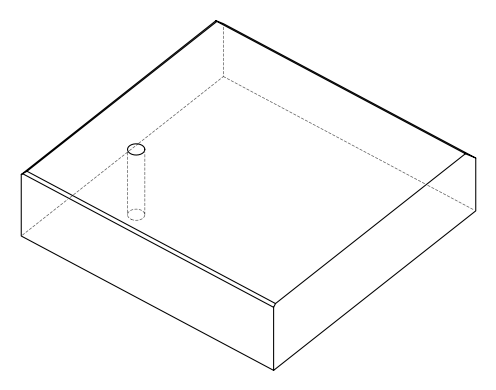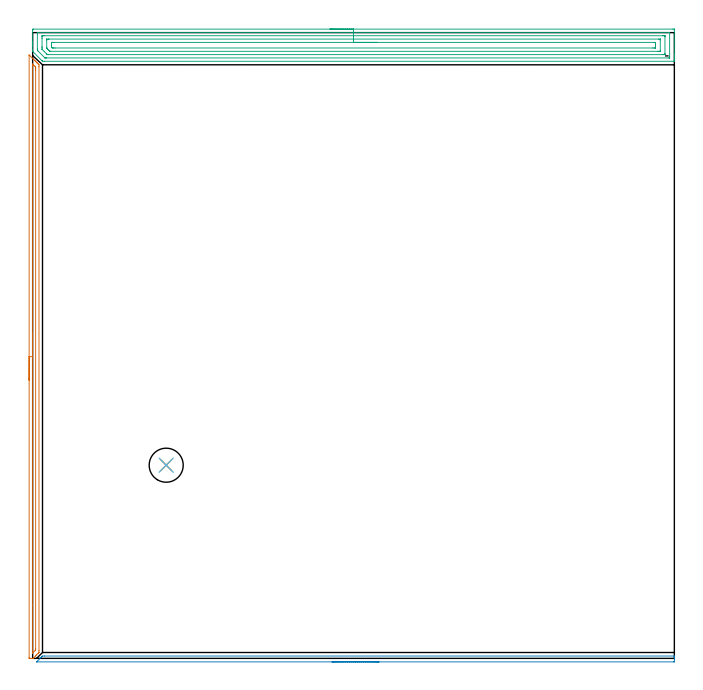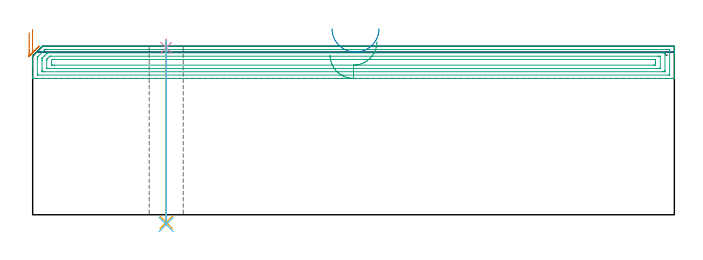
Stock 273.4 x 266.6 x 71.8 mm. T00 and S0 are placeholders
(PLAN: 6 operations, 3 tool changes, 18.4 min)
(1 AREA_MILL | FG_CHAMFER_SURFACE | UGT0205_001 | 4.24 min | 2291 mm3)
(2 AREA_MILL_1 | FG_CHAMFER_SURFACE_1 | UGT0205_001 | 2.32 min | 845 mm3)
(3 AREA_MILL_2 | FG_CHAMFER_SURFACE_2 | UGT0205_001 | 11.2 min | 25608 mm3)
(4 SPOT_DRILL | STEP1HOLE | NXT0321_9005460120000 | 0.03 min | 3 mm3)
(5 DRILL_THROUGH_HOLE_INTO_CENTER | STEP1HOLE | NXT0301_065 | 0.31 min | 4965 mm3)
(6 DRILL_TO_ENLARGE_THROUGH_HOLE | STEP1HOLE | NXT0301_106 | 0.31 min | 6874 mm3)
(TOOL UGT0205_001 | Chamfer Mill 20 x 3 x 45 deg. | D20 FL50 Z2)
(TOOL NXT0321_9005460120000 | NC Spot Drill, 142deg, 12mm, Carbide, Uncoated | D12 PA142 FL30 Z2)
(TOOL NXT0301_065 | Carbide Drill 9.4mm [860.1-0940-075A1-MM 2214] | D9.4 PA140 FL98 Z2)
(TOOL NXT0301_106 | Carbide Drill 14.5mm [860.1-1450-073A1-MM 2214] | D14.5 PA140 FL83 Z2)
(OP 1 AREA_MILL)
G17 G21 G94 G90
T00 M6
G54
G17 G0 G90 X-1.5 Y118.55 S1061 M3
G43 Z81.8 H0
Z77.6
G94 G1 Y118.588 Z76.728 F250.
Y118.702 Z75.864
Y118.891 Z75.012
Y119.153 Z74.18
Y119.487 Z73.374
Y119.89 Z72.6
Y120.358 Z71.864
Y120.89 Z71.172
Y121.479 Z70.529
Y122.122 Z69.94
Y122.814 Z69.409
Y123.55 Z68.94
Y124.324 Z68.537
Y125.13 Z68.203
Y125.962 Z67.941
Y126.813 Z67.752
Y127.678 Z67.638
Y128.55 Z67.6
Y256.839
X-1.495 Y257.038 Z67.604
X-1.493 Y257.081 Z67.606
X-1.317 Y256.917 Z67.783
X-1.202 Y256.803 Z67.897
X-0.173 Y255.773 Z68.927
X0.163 Y255.439 Z69.259
X0.653 Y254.947 Z69.753
X0.879 Y254.722 Z69.977
X1.037 Y254.565 Z70.132
X1.189 Y254.412 Z70.287
X1.325 Y254.276 Z70.423
X1.474 Y254.128 Z70.57
X1.618 Y253.983 Z70.716
X1.771 Y253.83 Z70.869
X1.911 Y253.691 Z71.007
X2.047 Y253.554 Z71.144
X2.217 Y253.384 Z71.314
X2.349 Y253.253 Z71.445
X2.659 Y252.939 Z71.758
X2.693 Y252.901 Z71.793
X2.7 Y252.047 Z71.8
Y3.27
X2.697 Y2.511 Z71.793
X2.695 Y2.498 Z71.791
X2.58 Y2.378 Z71.676
X2.336 Y2.136 Z71.436
X1.687 Y1.486 Z70.786
X1.241 Y1.04 Z70.34
X0.543 Y0.342 Z69.642
X0.346 Y0.149 Z69.445
X0.198 Y0.01 Z69.297
X0.163 Y0.008 Z69.262
X-0.129 Y0. Z68.97
X-0.565 Z68.534
X-1.149 Z67.946
X-1.37 Z67.726
X-1.439 Z67.657
X-1.491 Y0.003 Z67.605
X-1.496 Y0.149 Z67.604
X-1.5 Y0.328 Z67.6
Y128.55
X-0.086 Z69.014
Y252.746
X-0.084 Y252.939 Z69.016
X-0.081 Y253.135 Z69.019
X-0.079 Y253.215 Z69.021
X-0.031 Y253.171 Z69.069
X0.21 Y252.939 Z69.31
X0.6 Y252.55 Z69.7
X1.099 Y252.047 Z70.199
X1.269 Y251.869 Z70.369
X1.279 Y251.697 Z70.379
X1.284 Y251.349 Z70.384
X1.285 Y251.155 Z70.385
X1.286 Y250.456 Z70.386
Y4.161
X1.284 Y3.812 Z70.384
X1.282 Y3.637 Z70.382
X1.279 Y3.554 Z70.379
X1.244 Y3.505 Z70.344
X1.018 Y3.27 Z70.118
X0.128 Y2.378 Z69.228
X-0.065 Y2.186 Z69.035
X-0.077 Y2.177 Z69.023
X-0.08 Y2.178 Z69.02
X-0.083 Y2.183 Z69.017
X-0.085 Y2.378 Z69.015
X-0.086 Y22.682 Z69.014
Y128.55
Y129.422 Z69.052
Y130.286 Z69.166
Y131.138 Z69.355
Y131.97 Z69.617
Y132.776 Z69.951
Y133.55 Z70.354
Y134.286 Z70.823
Y134.978 Z71.354
Y135.621 Z71.943
Y136.21 Z72.586
Y136.741 Z73.278
Y137.21 Z74.014
Y137.613 Z74.788
Y137.947 Z75.594
Y138.209 Z76.426
Y138.398 Z77.278
Y138.512 Z78.143
Y138.55 Z79.014
G0 Z81.8
M5
M2
(OP 2 AREA_MILL_1)
G17 G21 G94 G90
T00 M6
G54
G17 G0 G90 X147.55 Y-1.5 S1061 M3
G43 Z81.8 H0
Z79.3
G94 G1 X147.512 Z78.428 F250.
X147.398 Z77.564
X147.209 Z76.712
X146.947 Z75.88
X146.613 Z75.074
X146.21 Z74.3
X145.741 Z73.564
X145.21 Z72.872
X144.621 Z72.229
X143.978 Z71.64
X143.286 Z71.108
X142.55 Z70.64
X141.776 Z70.237
X140.97 Z69.903
X140.138 Z69.641
X139.286 Z69.452
X138.421 Z69.338
X137.55 Z69.3
X1.862 Y-1.499 Z69.301
X1.708 Y-1.496 Z69.303
X1.705 Y-1.494 Z69.305
X3.533 Y0.334 Z71.132
X3.647 Y0.449 Z71.246
X3.825 Y0.626 Z71.424
X3.936 Y0.737 Z71.536
X4.094 Y0.894 Z71.691
X4.198 Y0.995 Z71.791
X4.987 Y1. Z71.8
X273.238
X273.39 Y0.998 Z71.788
X273.397 Y0.867 Z71.659
X273.4 Y0.728 Z71.527
Y0.387 Z71.186
Y-0.25 Z70.545
X273.399 Y-1.443 Z69.353
X273.397 Y-1.491 Z69.305
X273.047 Y-1.5 Z69.3
X137.55
X136.678 Z69.338
X135.813 Z69.452
X134.962 Z69.641
X134.13 Z69.903
X133.324 Z70.237
X132.55 Z70.64
X131.814 Z71.108
X131.122 Z71.64
X130.479 Z72.229
X129.889 Z72.872
X129.358 Z73.564
X128.89 Z74.3
X128.487 Z75.074
X128.153 Z75.88
X127.891 Z76.712
X127.702 Z77.564
X127.588 Z78.428
X127.55 Z79.3
G0 Z81.8
M5
M2
(OP 3 AREA_MILL_2)
G17 G21 G94 G90
T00 M6
G54
G17 G0 G90 X126.7 Y268.1 S1061 M3
G43 Z81.8 H0
Z68.1
G94 G1 X126.738 Z67.228 F250.
X126.852 Z66.364
X127.041 Z65.512
X127.303 Z64.68
X127.637 Z63.874
X128.04 Z63.1
X128.509 Z62.364
X129.04 Z61.672
X129.629 Z61.029
X130.272 Z60.44
X130.964 Z59.909
X131.7 Z59.44
X132.474 Z59.037
X133.28 Z58.703
X134.112 Z58.441
X134.964 Z58.252
X135.828 Z58.138
X136.7 Z58.1
X272.795
X273.396 Y268.097
X273.398 Y268.096 Z58.101
X273.4 Y267.496 Z58.701
Y257.681 Z68.513
Y257.106 Z69.091
Y256.788 Z69.408
Y256.214 Z69.983
Y255.896 Z70.299
Y255.261 Z70.939
Y254.83 Z71.37
Y254.456 Z71.735
X273.39 Y254.402 Z71.788
X273.241 Y254.4 Z71.8
X5.067
X4.261 Y254.405 Z71.795
X4.199 Y254.407 Z71.793
X4.175 Y254.427 Z71.772
X4.042 Y254.558 Z71.641
X3.861 Y254.738 Z71.461
X0.159 Y258.441 Z67.758
X0.031 Y258.573 Z67.625
X0.01 Y258.597 Z67.601
X0. Y259.208 Z66.991
Y260.675 Z65.521
Y261.25 Z64.946
Y261.568 Z64.629
Y262.142 Z64.052
Y262.747 Z63.448
Y267.496 Z58.701
X0.002 Y267.786 Z58.411
X0.01 Y268.092 Z58.106
X0.316 Y268.099 Z58.099
X136.7 Y268.1 Z58.1
Y266.686 Z59.514
X271.092
X271.256 Y266.684 Z59.516
X271.364 Y266.681 Z59.519
X271.392 Y266.678 Z59.522
X271.395 Y266.675 Z59.525
X271.398 Y266.66 Z59.54
X271.399 Y266.604 Z59.596
X271.4 Y256.399 Z69.801
X271.396 Y255.896 Z70.304
X271.394 Y255.848 Z70.352
X271.391 Y255.829 Z70.371
X271.336 Y255.821 Z70.379
X271.174 Y255.816 Z70.384
X271.091 Y255.815 Z70.385
X5.878
X5.714 Y255.816 Z70.384
X5.387 Y255.821 Z70.379
X5.234 Y255.827 Z70.373
X5.209 Y255.849 Z70.351
X5.156 Y255.896 Z70.304
X5.067 Y255.983 Z70.217
X2.39 Y258.66 Z67.54
X2.19 Y258.862 Z67.338
X2.093 Y258.964 Z67.236
X2.046 Y259.015 Z67.185
X2.01 Y259.077 Z67.123
X2.005 Y259.465 Z66.735
X2.001 Y259.854 Z66.346
X2. Y266.101 Z60.099
X2.004 Y266.604 Z59.596
X2.006 Y266.652 Z59.548
X2.009 Y266.671 Z59.529
X2.064 Y266.679 Z59.521
X2.226 Y266.684 Z59.516
X2.309 Y266.685 Z59.515
X136.7 Y266.686 Z59.514
Y265.272 Z60.928
X268.333 Y265.271 Z60.929
X268.774
X269.225 Y265.267 Z60.933
X269.374 Y265.265 Z60.935
X269.39 Y265.261 Z60.939
X269.394 Y265.204 Z60.996
X269.398 Y265.111 Z61.089
X269.399 Y264.994 Z61.206
X269.4 Y264.819 Z61.381
X269.399 Y257.681 Z68.519
X269.398 Y257.508 Z68.692
X269.391 Y257.332 Z68.868
X269.385 Y257.235 Z68.965
X269.338 Y257.233 Z68.967
X269.225 Y257.231 Z68.969
X268.785 Y257.229 Z68.971
X268.333 Y257.228 Z68.972
X6.852 Y257.229 Z68.971
X6.41 Y257.231 Z68.969
X6.3 Y257.234 Z68.966
X6.276 Y257.235 Z68.965
X6.199 Y257.306 Z68.894
X6.103 Y257.399 Z68.801
X5.96 Y257.54 Z68.66
X5.818 Y257.681 Z68.519
X5.067 Y258.432 Z67.768
X4.926 Y258.573 Z67.627
X4.175 Y259.328 Z66.872
X4.045 Y259.465 Z66.735
X4.01 Y259.511 Z66.689
X4.006 Y259.553 Z66.647
X4.002 Y259.638 Z66.562
X4. Y260.358 Z65.842
Y260.532 Z65.668
Y264.102 Z62.098
X4.001 Y264.819 Z61.381
X4.002 Y264.992 Z61.208
X4.009 Y265.168 Z61.032
X4.015 Y265.265 Z60.935
X4.062 Y265.267 Z60.933
X4.175 Y265.269 Z60.931
X4.615 Y265.271 Z60.929
X5.067 Y265.272 Z60.928
X136.7
Y263.857 Z62.343
X266.618
X267.374 Y263.852 Z62.348
X267.389 Y263.851 Z62.349
X267.393 Y263.833 Z62.367
X267.398 Y263.783 Z62.417
X267.4 Y263.682 Z62.518
Y263.479 Z62.721
X267.399 Y258.826 Z67.374
X267.397 Y258.72 Z67.48
X267.392 Y258.667 Z67.533
X267.388 Y258.649 Z67.551
X267.366 Y258.647 Z67.553
X266.548 Y258.643 Z67.557
X266.478
X7.675
X7.469 Y258.644 Z67.556
X7.367 Y258.647 Z67.553
X7.32 Y258.649 Z67.551
X7.229 Y258.732 Z67.468
X6.852 Y259.099 Z67.101
X6.485 Y259.465 Z66.735
X6.12 Y259.837 Z66.363
X6.019 Y259.942 Z66.258
X6.01 Y259.998 Z66.202
X6.005 Y260.104 Z66.096
X6. Y260.317 Z65.883
Y260.358 Z65.842
Y263.461 Z62.739
X6.001 Y263.674 Z62.526
X6.003 Y263.78 Z62.42
X6.008 Y263.833 Z62.367
X6.012 Y263.851 Z62.349
X6.034 Y263.853 Z62.347
X6.852 Y263.857 Z62.343
X6.922
X136.7
Y262.443 Z63.757
X264.462
X264.763 Y262.442 Z63.758
X265.359 Y262.438 Z63.762
X265.379 Y262.437 Z63.763
X265.392 Y262.406 Z63.794
X265.396 Y262.142 Z64.058
X265.4 Y261.506 Z64.694
Y261.25 Z64.95
Y260.358 Z65.842
X265.399 Y260.198 Z66.002
X265.397 Y260.119 Z66.081
X265.394 Y260.08 Z66.12
X265.391 Y260.066 Z66.134
X265.364 Y260.064 Z66.136
X265.062 Y260.059 Z66.141
X264.763 Y260.057 Z66.143
X264.172
X9.529
X8.936 Y260.059 Z66.141
X8.637 Y260.062 Z66.138
X8.344 Y260.066 Z66.134
X8.05 Y260.358 Z65.842
X8.01 Y260.4 Z65.8
X8.007 Y260.438 Z65.762
X8.003 Y260.517 Z65.683
X8.001 Y260.676 Z65.524
X8. Y260.994 Z65.206
X8.001 Y262.302 Z63.898
X8.003 Y262.381 Z63.819
X8.006 Y262.42 Z63.78
X8.009 Y262.434 Z63.766
X8.036 Y262.436 Z63.764
X8.338 Y262.441 Z63.759
X8.637 Y262.443 Z63.757
X9.228
X136.7
X137.572 Z63.795
X138.437 Z63.909
X139.288 Z64.098
X140.12 Z64.36
X140.926 Z64.694
X141.7 Z65.097
X142.436 Z65.565
X143.128 Z66.096
X143.771 Z66.686
X144.36 Z67.329
X144.892 Z68.021
X145.36 Z68.757
X145.763 Z69.531
X146.097 Z70.337
X146.359 Z71.169
X146.548 Z72.02
X146.662 Z72.885
X146.7 Z73.757
G0 Z81.8
M5
M2
(OP 4 SPOT_DRILL)
G17 G21 G94 G90
T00 M6
G54
G17 G0 G90 X56.9 Y82.3 S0 M3
G43 Z81.8 H0
G94 G81 G98 Z71.167 F250. R74.8
G80
M5
M2
(OP 5 DRILL_THROUGH_HOLE_INTO_CENTER)
G17 G21 G94 G90
T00 M6
G54
G17 G0 G90 X56.9 Y82.3 S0 M3
G43 Z81.8 H1
G94 G73 G98 Z-3.211 F250. Q9.376 R73.8
G80
M5
M2
(OP 6 DRILL_TO_ENLARGE_THROUGH_HOLE)
G17 G21 G94 G90
T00 M6
G54
G17 G0 G90 X56.9 Y82.3 S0 M3
G43 Z81.8 H1
G94 G73 G98 Z-4.139 F250. Q12.656 R73.8
G80
M5
M2
